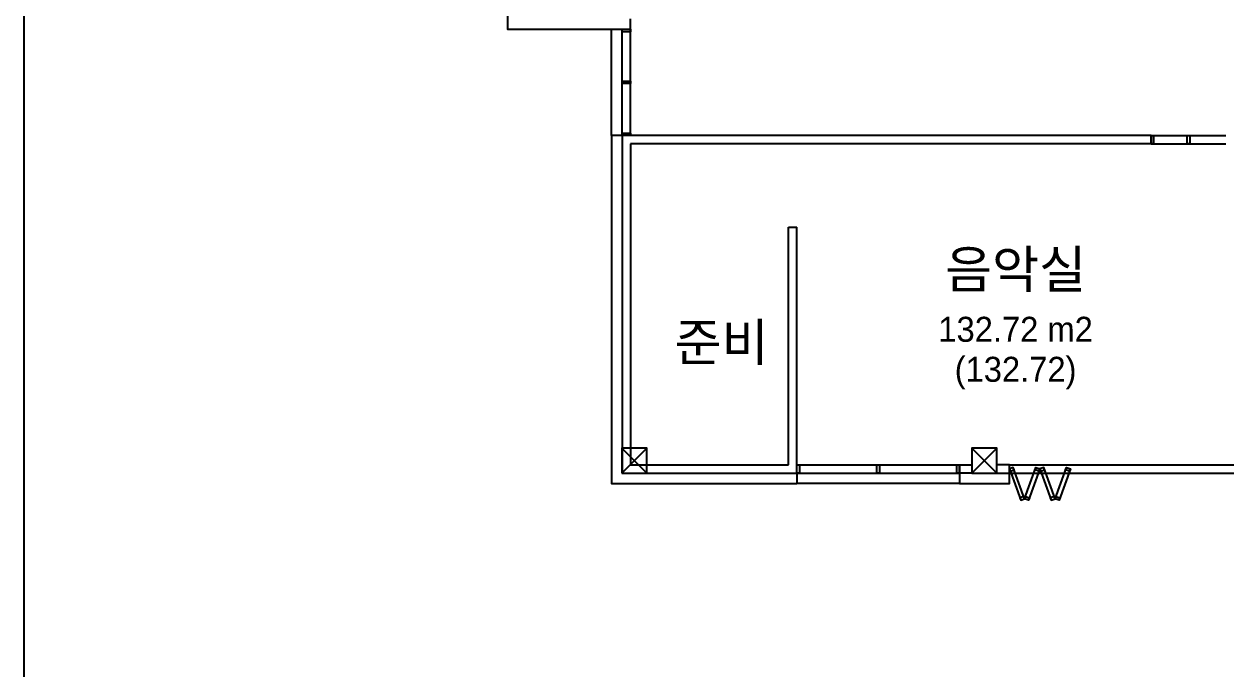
# Model space of a CAD drawing. Header units: millimetres. Extents: x 50157 to 283139, y 29188 to 187058.
# Drawn here: x 77837 to 106693, y 121788 to 137263 of the extents above; entities that cross this region are included whole.
import ezdxf
from ezdxf.enums import TextEntityAlignment as Align

# ---------------------------------------------------------------- set-up
doc = ezdxf.new("R2010")
doc.units = ezdxf.units.MM
doc.linetypes.add('HID', pattern=[2.2, 1.5, -0.7])
for name, color, linetype in [('A-DOOR', 4, 'Continuous'), ('A-FIN', 6, 'Continuous'), ('A-FIN-GL', 5, 'Continuous'), ('A-FIN-ST', 4, 'Continuous'), ('A-HID2', 7, 'HID'), ('A-RC', 2, 'Continuous'), ('A-WND2', 253, 'Continuous'), ('G-TEXT1', 3, 'Continuous'), ('G-TEXT2', 7, 'Continuous')]:
    doc.layers.add(name, color=color, linetype=linetype)
doc.layers.add('G-DEF1', color=163, linetype='Continuous', plot=False)
doc.styles.add('돋움_SEOP_건대특계관숙', font='gulim.ttc', dxfattribs={"width": 0.95})

# ---------------------------------------------------------------- blocks, each defined once
blk = doc.blocks.new('COL')
at = {"layer": 'A-RC'}
blk.add_lwpolyline([(-2370007, 768928), (-2369407, 768928), (-2369407, 769528), (-2370007, 769528)], close=True, dxfattribs=at)
at = {"layer": 'G-DEF1', "flags": 128}
for points in [[(-2370007, 769528), (-2369407, 768928)], [(-2370007, 768928), (-2369407, 769528)]]:
    blk.add_lwpolyline(points, dxfattribs=at)
blk = doc.blocks.new('AXIS-2')
for p in [(-295479.2, 1836.7), (-287079.2, 1836.7)]:
    blk.add_blockref('COL', p)
blk = doc.blocks.new('FD02')
at = {"layer": 'A-FIN-ST'}
for points in [[(116562, 14437), (116582, 14381), (116676, 14415), (116656, 14471)], [(117294, 14437), (117273, 14381), (117179, 14415), (117200, 14471)], [(117294, 14437), (117314, 14381), (117408, 14415), (117388, 14471)], [(118026, 14437), (118005, 14381), (117911, 14415), (117932, 14471)], [(116813, 13741), (116834, 13685), (116928, 13719), (116907, 13775)], [(117042, 13741), (117022, 13685), (116928, 13719), (116948, 13775)], [(117545, 13741), (117566, 13685), (117660, 13719), (117639, 13775)], [(117774, 13741), (117754, 13685), (117660, 13719), (117680, 13775)]]:
    blk.add_lwpolyline(points, close=True, dxfattribs=at)
for points in [[(116834, 13685), (116928, 13719)], [(117022, 13685), (116928, 13719)], [(117566, 13685), (117660, 13719)], [(117754, 13685), (117660, 13719)]]:
    blk.add_lwpolyline(points, dxfattribs=at)
at = {"layer": 'A-WND2', "flags": 128}
for points in [[(116928, 13719), (116656, 14471), (116562, 14437), (116834, 13685)], [(116928, 13719), (117200, 14471), (117294, 14437), (117022, 13685)], [(117660, 13719), (117388, 14471), (117294, 14437), (117566, 13685)], [(117660, 13719), (117932, 14471), (118026, 14437), (117754, 13685)]]:
    blk.add_lwpolyline(points, dxfattribs=at)

msp = doc.modelspace()

# ---------------------------------------------------------------- linework, layer by layer
msp.add_lwpolyline([(77837, 154147), (213416, 154147), (213416, 29188), (77837, 29188)], close=True)
at = {"layer": 'A-FIN', "flags": 128}
for points in [[(93593, 145738), (89443, 145738), (89443, 137138), (92393, 137138), (92393, 137388)], [(92193, 134588), (91943, 134588), (91943, 126238), (96393, 126238)], [(96393, 126488), (96393, 126238)], [(100293, 126488), (100293, 126238), (101493, 126238), (101493, 126488)]]:
    msp.add_lwpolyline(points, dxfattribs=at)
at = {"layer": 'A-FIN-GL', "flags": 128}
for points in [[(92193, 134588), (92193, 137138)], [(92393, 134588), (92393, 137138)], [(104893, 134588), (106693, 134588)], [(104893, 134388), (106693, 134388)], [(96393, 126688), (100293, 126688)], [(96393, 126488), (100293, 126488)]]:
    msp.add_lwpolyline(points, dxfattribs=at)
at = {"layer": 'A-FIN-ST'}
for points in [[(92393, 137138), (92393, 137078), (92193, 137078), (92193, 137138)], [(92393, 135893), (92393, 135833), (92193, 135833), (92193, 135893)], [(92393, 134648), (92393, 134588), (92193, 134588), (92193, 134648)], [(104953, 134388), (104893, 134388), (104893, 134588), (104953, 134588)], [(105823, 134388), (105763, 134388), (105763, 134588), (105823, 134588)], [(96453, 126488), (96393, 126488), (96393, 126688), (96453, 126688)], [(98373, 126488), (98313, 126488), (98313, 126688), (98373, 126688)], [(100293, 126488), (100233, 126488), (100233, 126688), (100293, 126688)]]:
    msp.add_lwpolyline(points, close=True, dxfattribs=at)
at = {"layer": 'A-HID2'}
for points in [[(101493, 126688), (108493, 126688)], [(101493, 126488), (108493, 126488)]]:
    msp.add_lwpolyline(points, dxfattribs=at)
at = {"layer": 'A-RC'}
for p, q in [((92193, 134588), (92193, 126488)), ((104893, 134388), (92393, 134388)), ((92393, 134388), (92393, 126688)), ((92393, 126688), (96193, 126688)), ((92193, 126488), (96393, 126488))]:
    msp.add_line(p, q, dxfattribs=at)
at = {"layer": 'A-RC', "flags": 128}
for points in [[(104893, 134588), (92193, 134588)], [(104893, 134588), (104893, 134388)], [(96193, 126688), (96193, 132388)], [(96193, 132388), (96393, 132388)], [(96393, 126488), (96393, 132388)], [(100593, 126488), (100293, 126488), (100293, 126688), (100593, 126688)], [(101193, 126488), (101493, 126488), (101493, 126688), (101193, 126688)]]:
    msp.add_lwpolyline(points, dxfattribs=at)
at = {"layer": 'A-WND2', "flags": 128}
for points in [[(91943, 134588), (91943, 137138)], [(100293, 126238), (96393, 126238)]]:
    msp.add_lwpolyline(points, dxfattribs=at)

# ---------------------------------------------------------------- block references
msp.add_blockref('AXIS-2', (2757679, -644277))
at = {"layer": 'A-DOOR', "linetype": 'Continuous', "ltscale": 300, "rotation": 359.9999999999999}
msp.add_blockref('FD02', (-15069, 112151), dxfattribs=at)

# ---------------------------------------------------------------- texts
at = {"layer": 'G-DEF1', "style": '돋움_SEOP_건대특계관숙'}
msp.add_text('(132.72)', height=600, rotation=360, dxfattribs=at).set_placement((101642, 128978), align=Align.MIDDLE_CENTER)
at = {"layer": 'G-TEXT1', "style": '돋움_SEOP_건대특계관숙'}
for s, p in [('음악실', (101642, 131378)), ('준비', (94581, 129626))]:
    msp.add_text(s, height=900, rotation=360, dxfattribs=at).set_placement(p, align=Align.MIDDLE_CENTER)
at = {"layer": 'G-TEXT2', "style": '돋움_SEOP_건대특계관숙'}
msp.add_text('132.72 m2', height=600, rotation=360, dxfattribs=at).set_placement((101642, 129938), align=Align.MIDDLE_CENTER)

doc.saveas('drawing.dxf')
